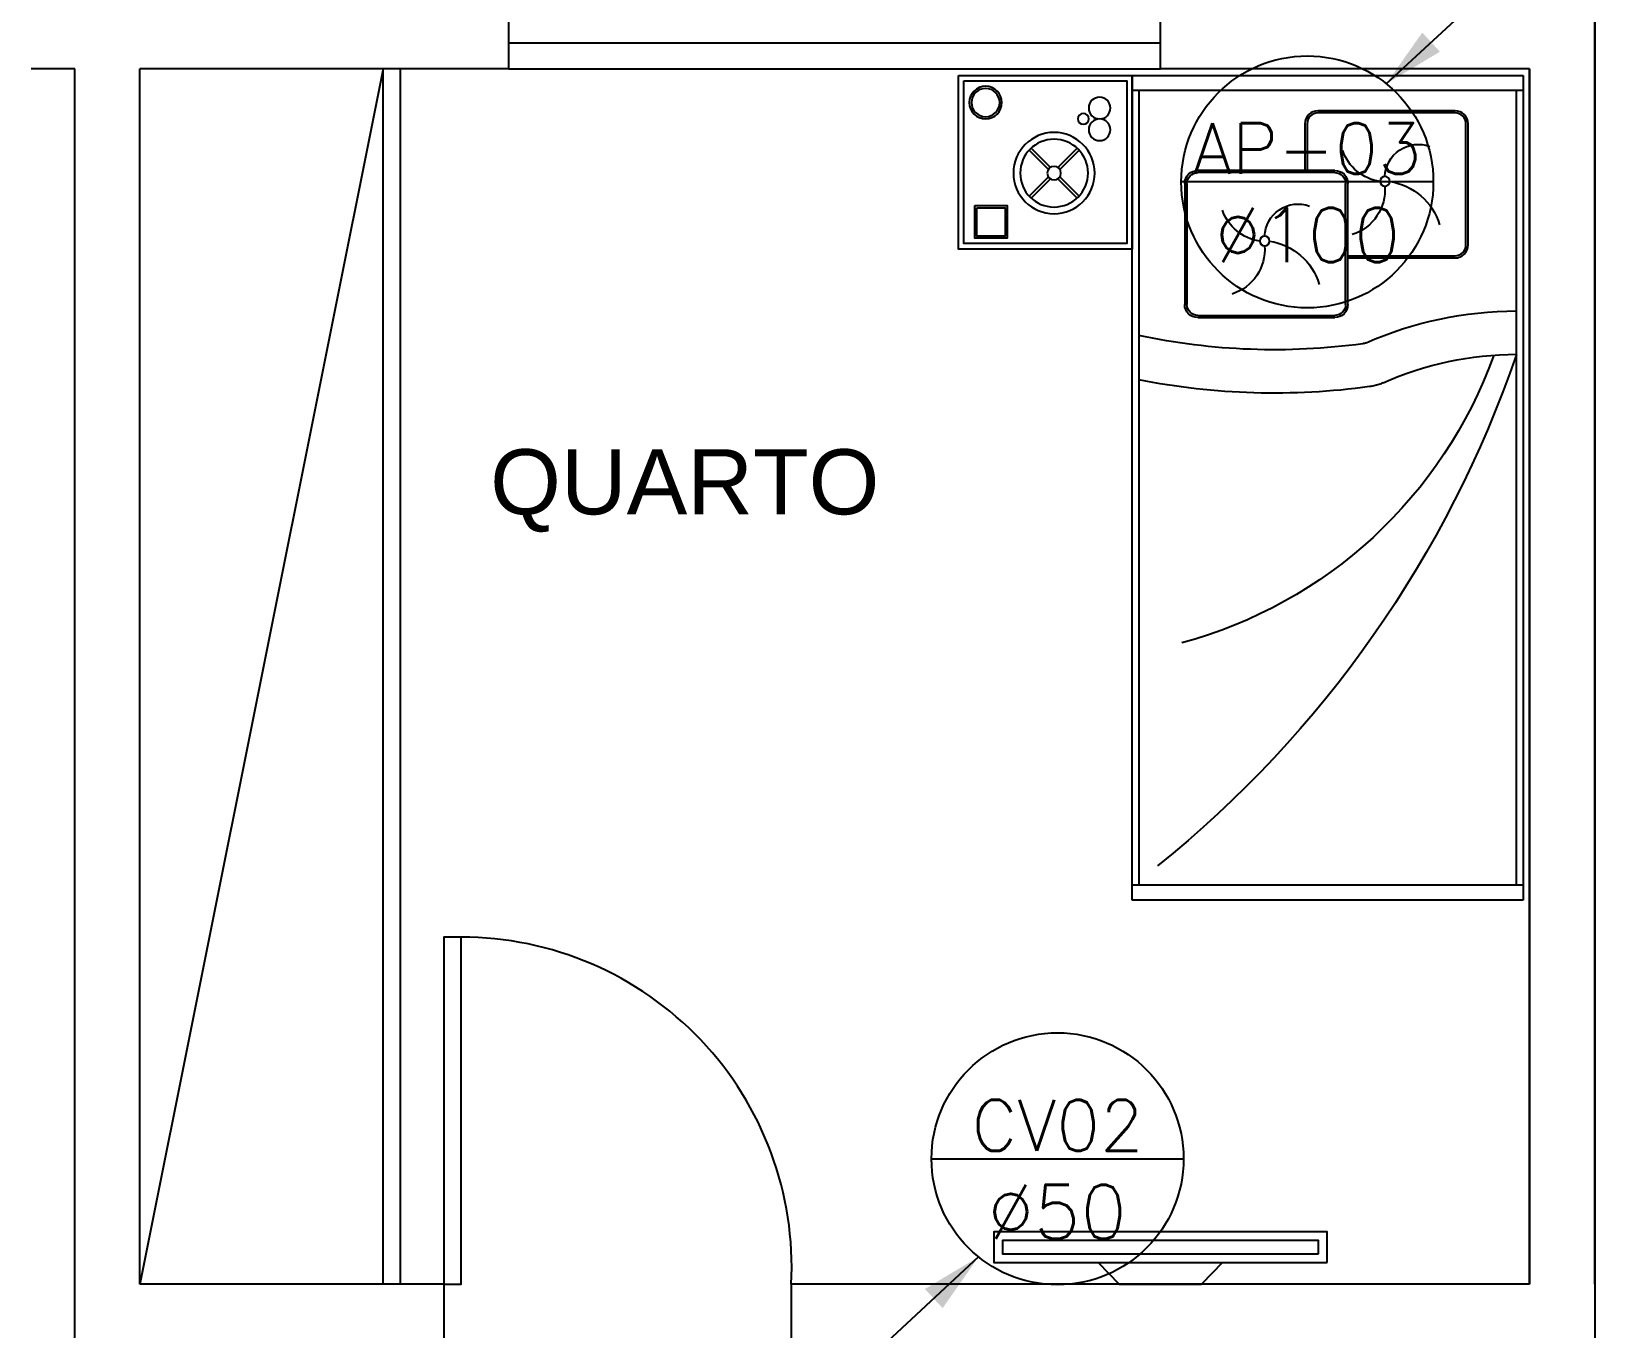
# Model space of a CAD drawing. Header units: millimetres. Extents: x -1292 to 2253, y 326 to 453.
# Drawn here: x 2095.549 to 2099.149, y 358.269 to 361.258 of the extents above; entities that cross this region are included whole.
import ezdxf
from ezdxf.enums import TextEntityAlignment as Align

# ---------------------------------------------------------------- set-up
doc = ezdxf.new("R2010")
doc.units = ezdxf.units.MM
doc.header["$LTSCALE"] = 0.5
doc.layers.add('-HIDRO', color=8, linetype='Continuous')
doc.layers.add('A-PEN-C', color=4, linetype='Continuous')
doc.styles.add('CARIMBO_DADOS', font='arial.ttf', dxfattribs={"height": 0.1})
doc.styles.add('ROMANS', font='romans')

# ---------------------------------------------------------------- blocks, each defined once
blk = doc.blocks.new('MesaCanto01')
at = {"layer": '-HIDRO'}
for points in [[(0, -0.4), (0.4, -0.4), (0.4, 0), (0, 0)], [(0.0125, -0.3875), (0.3875, -0.3875), (0.3875, -0.0125), (0.0125, -0.0125)], [(0.0425, -0.095), (0.1075, -0.095), (0.1075, -0.03), (0.0425, -0.03)]]:
    blk.add_lwpolyline(points, close=True, dxfattribs=at)
for points in [[(0.0375, -0.1), (0.1125, -0.1), (0.1125, -0.025), (0.0375, -0.025), (0.0375, -0.1)], [(0.2072, -0.1664), (0.1628, -0.122)], [(0.2116, -0.162), (0.1672, -0.1176)], [(0.2288, -0.162), (0.2732, -0.1176)], [(0.2332, -0.1664), (0.2776, -0.122)], [(0.1628, -0.228), (0.2072, -0.1836)], [(0.1672, -0.2324), (0.2116, -0.188)], [(0.2732, -0.2324), (0.2288, -0.188)], [(0.2776, -0.228), (0.2332, -0.1836)]]:
    blk.add_lwpolyline(points, dxfattribs=at)
for centre, radius in [((0.2202, -0.175), 0.0937), ((0.2202, -0.175), 0.0781), ((0.2202, -0.175), 0.0156), ((0.325, -0.275), 0.025), ((0.2875, -0.3), 0.0125), ((0.0625, -0.3375), 0.0375), ((0.0625, -0.3375), 0.0325), ((0.325, -0.325), 0.025)]:
    blk.add_circle(centre, radius, dxfattribs=at)
blk = doc.blocks.new('camaa')
at = {"layer": '-HIDRO'}
for p, q in [((2260.0839, 286.5233), (2260.0839, 285.6233)), ((2261.9839, 286.5233), (2260.0839, 286.5233)), ((2260.1189, 285.6233), (2260.1189, 286.5233)), ((2260.1189, 286.5083), (2261.9489, 286.5083)), ((2261.9489, 286.5233), (2261.9489, 285.6233)), ((2261.9839, 285.6233), (2261.9839, 286.5233)), ((2261.2679, 286.1742), (2261.2745, 286.197)), ((2261.4561, 286.1198), (2261.7351, 286.1198)), ((2261.4561, 286.1148), (2261.7351, 286.1148)), ((2261.4261, 285.7742), (2261.4261, 286.0898)), ((2261.4311, 285.7742), (2261.4311, 286.0898)), ((2261.7601, 286.0898), (2261.7601, 285.7742)), ((2261.7651, 286.0898), (2261.7651, 285.7742)), ((2261.7351, 285.7492), (2261.4561, 285.7492)), ((2261.7351, 285.7442), (2261.4561, 285.7442)), ((2261.9489, 285.6383), (2260.1189, 285.6383)), ((2260.0839, 285.6233), (2261.9839, 285.6233))]:
    blk.add_line(p, q, dxfattribs=at)
for points in [[(2261.5635, 286.1198), (2261.5635, 286.3667, -0.414214), (2261.5935, 286.3967), (2261.8725, 286.3967, -0.414214), (2261.9025, 286.3667), (2261.9025, 286.0511, -0.414214), (2261.8725, 286.0211), (2261.7651, 286.0211)], [(2261.5685, 286.1198), (2261.5685, 286.3667, -0.414214), (2261.5935, 286.3917), (2261.8725, 286.3917, -0.414214), (2261.8975, 286.3667), (2261.8975, 286.0511, -0.414214), (2261.8725, 286.0261), (2261.7651, 286.0261)]]:
    blk.add_lwpolyline(points, format="xyb", dxfattribs=at)
for centre in [(2261.7398, 286.2052), (2261.6024, 285.9282)]:
    blk.add_circle(centre, 0.0111, dxfattribs=at)
for centre, radius, start, end in [((2262.1844, 284.052), 2.5969, 108.9434, 141.1236), ((2260.5769, 286.5105), 0.7645, 336.1133, 359.8546), ((2260.5769, 286.5105), 0.8645, 336.2348, 359.8546), ((2261.6952, 285.4623), 1.0552, 109.7055, 164.8879), ((2261.5993, 286.1947), 0.1421, 8.7114, 73.4297), ((2261.7481, 286.282), 0.0769, 272.1442, 20.1463), ((2261.3033, 286.1888), 0.03, 156.1133, 163.9988), ((2261.7207, 286.0972), 0.1082, 85.7662, 162.2456), ((2262.8484, 285.951), 1.5965, 172.1145, 191.2963), ((2261.2968, 286.1659), 0.03, 163.9988, 172.1145), ((2261.8445, 286.2082), 0.1056, 187.7057, 251.573), ((2262.8484, 285.951), 1.4965, 172.2011, 192.0621), ((2261.3955, 286.15), 0.03, 156.2348, 172.2011), ((2261.4561, 286.0898), 0.03, 90, 180), ((2261.4561, 286.0898), 0.025, 90, 180), ((2261.7351, 286.0898), 0.03, 0, 90), ((2261.7351, 286.0898), 0.025, 0, 90), ((2261.4619, 285.9178), 0.1421, 8.7114, 73.4297), ((2261.6107, 286.0051), 0.0769, 272.1442, 20.1463), ((2261.5833, 285.8203), 0.1082, 85.7662, 162.2456), ((2261.7071, 285.9313), 0.1056, 187.7057, 251.573), ((2261.4561, 285.7742), 0.03, 180, 270), ((2261.4561, 285.7742), 0.025, 180, 270), ((2261.7351, 285.7742), 0.025, 270, 0), ((2261.7351, 285.7742), 0.03, 270, 0)]:
    blk.add_arc(centre, radius, start, end, dxfattribs=at)

msp = doc.modelspace()

# ---------------------------------------------------------------- linework, layer by layer
at = {"layer": '-HIDRO', "ltscale": 0.05}
for p, q in [((2099.1487, 364.4712), (2099.1487, 339.4712)), ((2096.6487, 361.1712), (2096.6487, 361.3212)), ((2098.1487, 361.1712), (2098.1487, 361.3212)), ((2099.1487, 358.3712), (2099.1487, 361.3212)), ((2096.6487, 361.2312), (2098.1487, 361.2312)), ((2095.6487, 361.1712), (2095.5487, 361.1712)), ((2095.6487, 358.2212), (2095.6487, 361.1712)), ((2095.7987, 358.3712), (2095.7987, 361.1712)), ((2096.6487, 361.1712), (2095.7987, 361.1712)), ((2096.3587, 361.1712), (2095.7987, 358.3712)), ((2096.3587, 358.3712), (2096.3587, 361.1712)), ((2096.3987, 358.3712), (2096.3987, 361.1712)), ((2096.6487, 361.1712), (2098.1487, 361.1712)), ((2098.9987, 361.1712), (2098.1487, 361.1712)), ((2098.9987, 358.3712), (2098.9987, 361.1712)), ((2098.9987, 361.1712), (2098.9987, 358.3712)), ((2096.4987, 358.3712), (2095.7987, 358.3712)), ((2096.4987, 358.3712), (2096.4987, 358.2212)), ((2098.9987, 358.3712), (2097.2987, 358.3712)), ((2097.2987, 358.3712), (2097.2987, 358.2212))]:
    msp.add_line(p, q, dxfattribs=at)
at = {"layer": '-HIDRO'}
for p, q in [((2098.0054, 358.4212), (2098.0539, 358.3712)), ((2098.292, 358.4212), (2098.2436, 358.3712)), ((2098.0539, 358.3712), (2098.2436, 358.3712))]:
    msp.add_line(p, q, dxfattribs=at)
at = {"layer": '-HIDRO', "ltscale": 0.05}
msp.add_lwpolyline([(2096.4987, 358.3712), (2096.5387, 358.3712), (2096.5387, 359.1712), (2096.4987, 359.1712)], close=True, dxfattribs=at)
at = {"layer": '-HIDRO'}
for points in [[(2098.5325, 358.4212), (2098.5325, 358.4923), (2097.7649, 358.4923), (2097.7649, 358.4212)], [(2098.5125, 358.4412), (2098.5125, 358.4723), (2097.7849, 358.4723), (2097.7849, 358.4412)]]:
    msp.add_lwpolyline(points, close=True, dxfattribs=at)
at = {"layer": '-HIDRO', "ltscale": 0.05}
msp.add_arc((2096.5383, 358.4097), 0.7614, 357.096, 89.9664, dxfattribs=at)
at = {"layer": 'A-PEN-C'}
for p, q in [((2098.6687, 361.137), (2098.935, 361.3844)), ((2098.777, 360.9109), (2098.1967, 360.9109)), ((2097.6216, 358.6603), (2098.2019, 358.6603)), ((2097.7299, 358.4342), (2097.4637, 358.1868))]:
    msp.add_line(p, q, dxfattribs=at)
for centre in [(2098.4869, 360.9109), (2097.9118, 358.6603)]:
    msp.add_circle(centre, 0.2902, dxfattribs=at)
for points in [[(2098.6687, 361.137), (2098.7923, 361.2109), (2098.7515, 361.2549)], [(2097.7299, 358.4342), (2097.6063, 358.3603), (2097.6472, 358.3163)]]:
    msp.add_solid(points, dxfattribs=at)

# ---------------------------------------------------------------- block references
at = {"layer": '-HIDRO', "xscale": -1}
for name, p, rotation in [('MesaCanto01', (2097.6837, 360.7562), 180), ('camaa', (1812.4604, -1900.8277), 270)]:
    msp.add_blockref(name, p, dxfattribs=dict(at, rotation=rotation))

# ---------------------------------------------------------------- texts
at = {"layer": '-HIDRO', "insert": (2097.0535, 360.1994), "char_height": 0.15, "attachment_point": 5, "style": 'CARIMBO_DADOS'}
msp.add_mtext('QUARTO', dxfattribs=at)
at = {"layer": 'A-PEN-C', "style": 'ROMANS'}
for s, height, p in [('AP-03', 0.117, (2098.4869, 360.9295)), ('%%C100', 0.12468, (2098.4876, 360.7263))]:
    msp.add_text(s, height=height, rotation=360, dxfattribs=at).set_placement(p, align=Align.CENTER)
for s, height, p in [('CV02', 0.117, (2097.9118, 358.6788)), ('%%C50', 0.12468, (2097.9111, 358.4757))]:
    msp.add_text(s, height=height, dxfattribs=at).set_placement(p, align=Align.CENTER)

doc.saveas('drawing.dxf')
